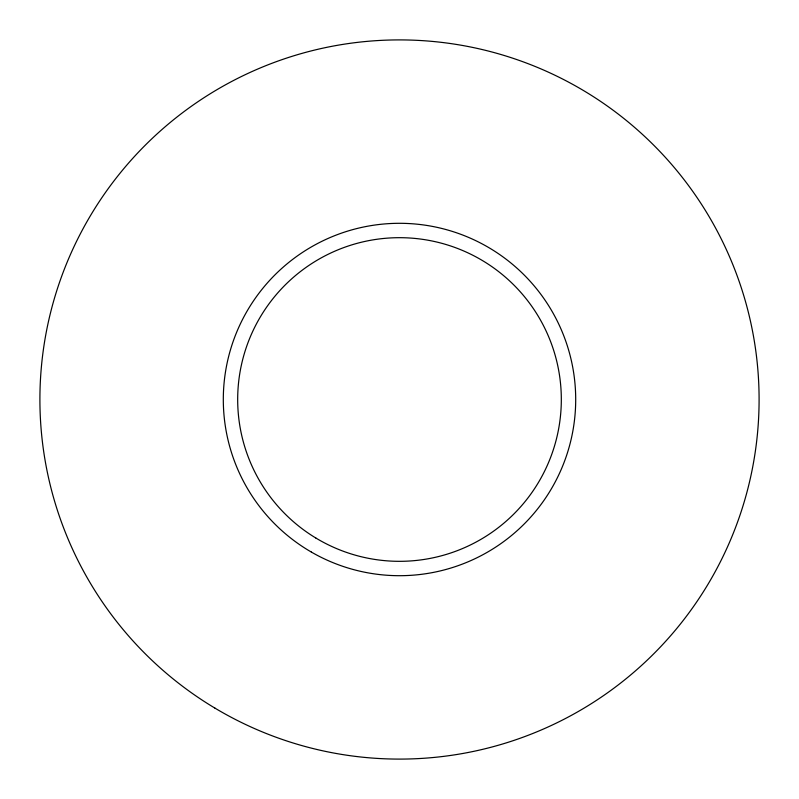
<?xml version="1.0" encoding="UTF-8"?>
<svg xmlns="http://www.w3.org/2000/svg" width="799" height="799" viewBox="0 0 799 799"><rect width="100%" height="100%" fill="white"/><g stroke="black" fill="none" stroke-linecap="round" stroke-linejoin="round"><path stroke-width="1.2" d="M214.951 708.124A359.59 359.59 0 0 0 759.05 405.013A359.59 359.59 0 0 0 224.499 85.363A359.59 359.59 0 0 0 214.951 708.124M311.4 552.089A176.199 176.199 0 0 0 575.699 399.5A176.199 176.199 0 0 0 311.4 246.911A176.199 176.199 0 0 0 311.4 552.089M315.805 537.997A161.817 161.817 0 0 0 561.288 402.736A161.817 161.817 0 0 0 321.408 257.777A161.817 161.817 0 0 0 315.805 537.997"/></g></svg>
